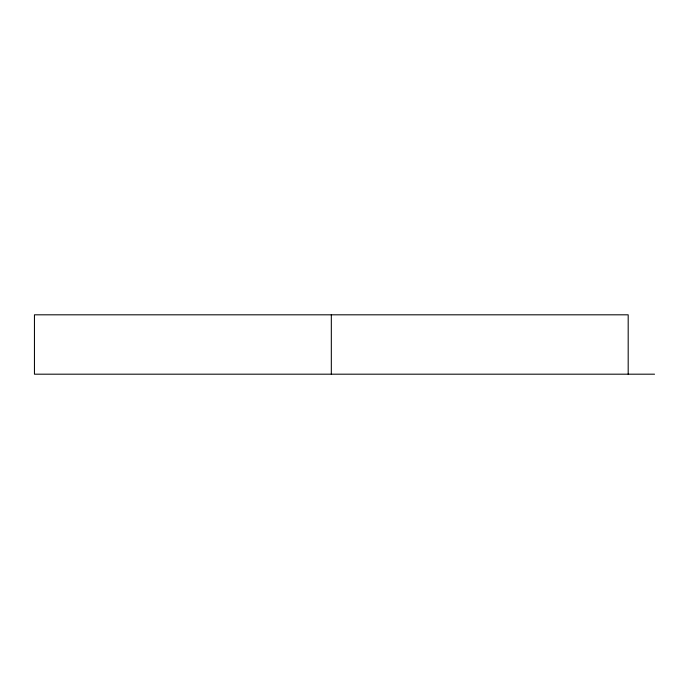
<?xml version="1.0" encoding="UTF-8"?>
<svg xmlns="http://www.w3.org/2000/svg" width="689" height="689" viewBox="0 0 689 689"><rect width="100%" height="100%" fill="white"/><g stroke="black" fill="none" stroke-linecap="round" stroke-linejoin="round"><path stroke-width="1.03" d="M654.55 374.187L34.45 374.187L34.45 314.813L628.187 314.813L628.187 374.187M331.323 314.813L331.323 374.187"/></g></svg>
